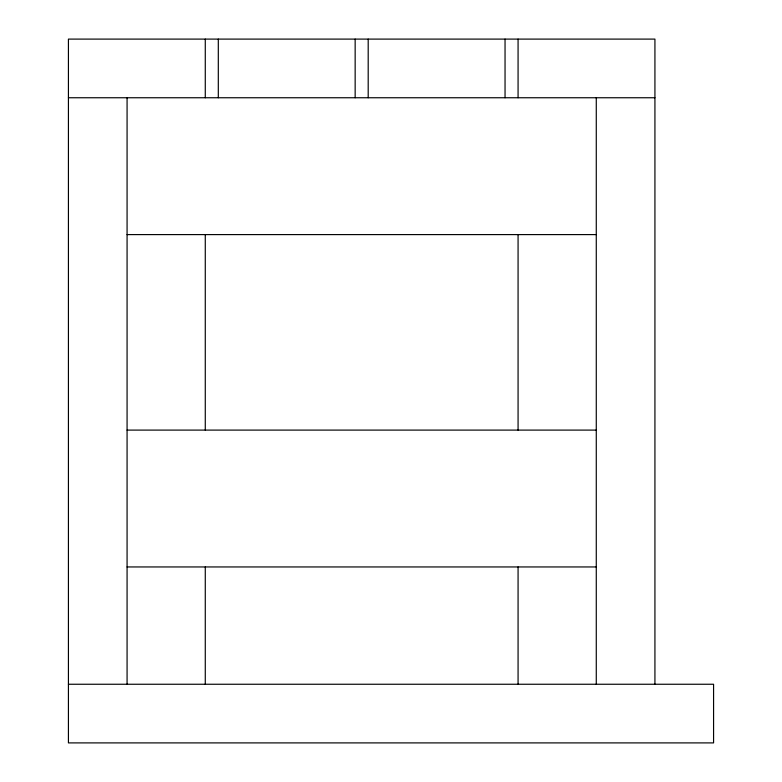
<?xml version="1.0" encoding="UTF-8"?>
<svg xmlns="http://www.w3.org/2000/svg" width="782" height="782" viewBox="0 0 782 782"><rect width="100%" height="100%" fill="white"/><g stroke="black" fill="none" stroke-linecap="round" stroke-linejoin="round"><path stroke-width="1.17" d="M68.425 97.75L654.925 97.75M127.075 234.6L596.275 234.6M127.075 430.1L596.275 430.1M127.075 566.95L596.275 566.95M68.425 684.25L713.575 684.25L713.575 742.9L68.425 742.9L68.425 39.1L654.925 39.1L654.925 684.25M596.275 97.75L596.275 684.25M518.075 39.1L518.075 97.75M518.075 234.6L518.075 430.1M518.075 566.95L518.075 684.25M505.045 39.1L505.045 97.75M368.195 39.1L368.195 97.75M355.155 39.1L355.155 97.75M218.305 39.1L218.305 97.75M205.275 39.1L205.275 97.75M205.275 234.6L205.275 430.1M205.275 566.95L205.275 684.25M127.075 97.75L127.075 684.25"/></g></svg>
